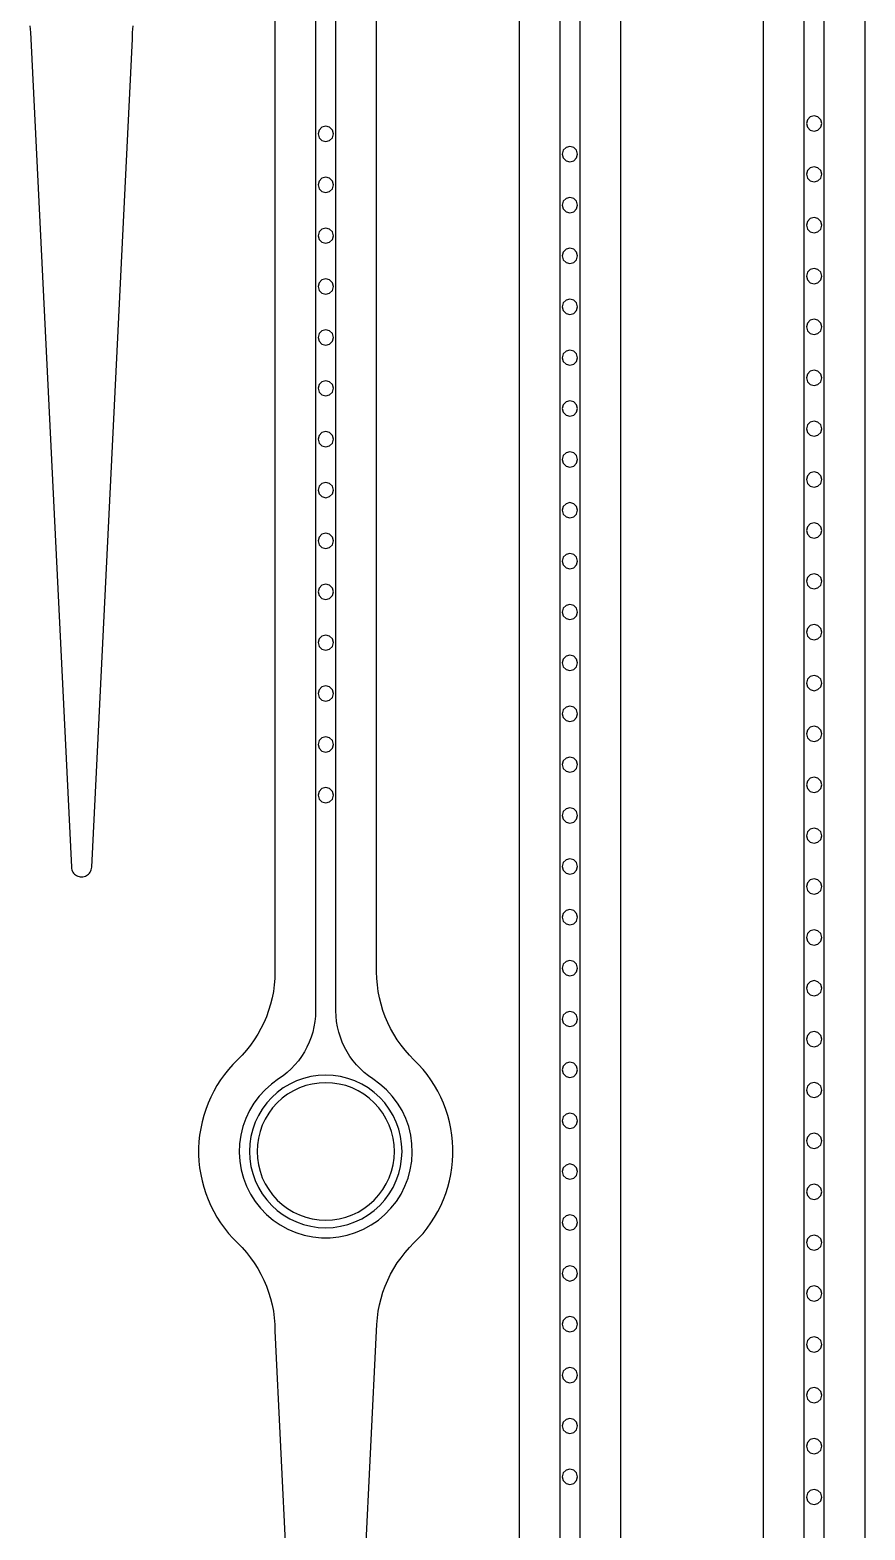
# Model space of a CAD drawing. Header units: metres. Extents: x -1805 to 1655, y -683 to 39617.
# Drawn here: x -394.1 to -312, y 1740.6 to 1888 of the extents above; entities that cross this region are included whole.
import ezdxf

# ---------------------------------------------------------------- set-up
doc = ezdxf.new("R2010")
doc.units = ezdxf.units.M
for name, color, linetype in [('Etching', 5, 'CONTINUOUS'), ('IONP', 7, 'CONTINUOUS'), ('Metal', 4, 'CONTINUOUS'), ('pad_etching', 1, 'CONTINUOUS'), ('PEDOT_SIROF', 6, 'CONTINUOUS')]:
    doc.layers.add(name, color=color, linetype=linetype)

msp = doc.modelspace()

# ---------------------------------------------------------------- linework, layer by layer
at = {"layer": 'Etching'}
for points in [[(-370, 9134.24), (-370, 1795.42), (-370.02, 1794.78), (-370.07, 1794.14), (-370.15, 1793.5), (-370.27, 1792.87), (-370.43, 1792.24), (-370.62, 1791.63), (-370.83, 1791.02), (-371.09, 1790.43), (-371.37, 1789.85), (-371.68, 1789.29), (-372.03, 1788.75), (-372.4, 1788.22), (-372.8, 1787.72), (-373.22, 1787.24), (-373.67, 1786.78), (-374.13, 1786.32), (-374.56, 1785.83), (-374.96, 1785.33), (-375.34, 1784.8), (-375.69, 1784.25), (-376.01, 1783.69), (-376.3, 1783.11), (-376.57, 1782.52), (-376.8, 1781.91), (-376.99, 1781.3), (-377.16, 1780.67), (-377.29, 1780.03), (-377.4, 1779.39), (-377.46, 1778.75), (-377.5, 1778.1), (-377.5, 1777.45), (-377.46, 1776.81), (-377.4, 1776.16), (-377.29, 1775.52), (-377.16, 1774.89), (-376.99, 1774.26), (-376.8, 1773.64), (-376.57, 1773.04), (-376.3, 1772.44), (-376.01, 1771.86), (-375.69, 1771.3), (-375.34, 1770.76), (-374.96, 1770.23), (-374.56, 1769.72), (-374.13, 1769.24), (-373.67, 1768.78), (-373.22, 1768.32), (-372.8, 1767.84), (-372.4, 1767.33), (-372.03, 1766.81), (-371.68, 1766.26), (-371.37, 1765.7), (-371.09, 1765.12), (-370.83, 1764.53), (-370.62, 1763.93), (-370.43, 1763.31), (-370.27, 1762.69), (-370.15, 1762.06), (-370.07, 1761.42), (-370.02, 1760.78), (-370, 1760.14), (-366, 1678.73)], [(-364, 1678.73), (-360, 1760.14), (-359.98, 1760.78), (-359.93, 1761.42), (-359.85, 1762.06), (-359.73, 1762.69), (-359.57, 1763.31), (-359.38, 1763.93), (-359.17, 1764.53), (-358.91, 1765.12), (-358.63, 1765.7), (-358.32, 1766.26), (-357.97, 1766.81), (-357.6, 1767.33), (-357.2, 1767.84), (-356.78, 1768.32), (-356.33, 1768.78), (-355.87, 1769.24), (-355.44, 1769.72), (-355.04, 1770.23), (-354.66, 1770.76), (-354.31, 1771.3), (-353.99, 1771.86), (-353.7, 1772.44), (-353.43, 1773.04), (-353.2, 1773.64), (-353.01, 1774.26), (-352.84, 1774.89), (-352.71, 1775.52), (-352.6, 1776.16), (-352.54, 1776.81), (-352.5, 1777.45), (-352.5, 1778.1), (-352.54, 1778.75), (-352.6, 1779.39), (-352.71, 1780.03), (-352.84, 1780.67), (-353.01, 1781.3), (-353.2, 1781.91), (-353.43, 1782.52), (-353.7, 1783.11), (-353.99, 1783.69), (-354.31, 1784.25), (-354.66, 1784.8), (-355.04, 1785.33), (-355.44, 1785.83), (-355.87, 1786.32), (-356.33, 1786.78), (-356.78, 1787.24), (-357.2, 1787.72), (-357.6, 1788.22), (-357.97, 1788.75), (-358.32, 1789.29), (-358.63, 1789.85), (-358.91, 1790.43), (-359.17, 1791.02), (-359.38, 1791.63), (-359.57, 1792.24), (-359.73, 1792.87), (-359.85, 1793.5), (-359.93, 1794.14), (-359.98, 1794.78), (-360, 1795.42), (-360, 9134.24)], [(-346, 9134.24), (-346, 1668.44)], [(-336, 1668.44), (-336, 9134.24)], [(-322, 9134.24), (-322, 1541.45)], [(-312, 1541.45), (-312, 9134.24)], [(-394.07, 1888.4), (-394.02, 1887.76), (-394, 1887.12), (-390, 1805.71), (-389.98, 1805.59), (-389.95, 1805.46), (-389.91, 1805.35), (-389.85, 1805.23), (-389.78, 1805.13), (-389.69, 1805.04), (-389.59, 1804.96), (-389.49, 1804.89), (-389.37, 1804.83), (-389.25, 1804.79), (-389.13, 1804.77), (-389, 1804.76), (-388.87, 1804.77), (-388.75, 1804.79), (-388.63, 1804.83), (-388.51, 1804.89), (-388.41, 1804.96), (-388.31, 1805.04), (-388.22, 1805.13), (-388.15, 1805.23), (-388.09, 1805.35), (-388.05, 1805.46), (-388.02, 1805.59), (-388, 1805.71), (-384, 1887.12), (-383.98, 1887.76), (-383.93, 1888.4)]]:
    msp.add_lwpolyline(points, dxfattribs=at)
at = {"layer": 'IONP'}
for points in [[(-364.25, 1877.78), (-364.35, 1878.15), (-364.62, 1878.43), (-365, 1878.53), (-365.38, 1878.43), (-365.65, 1878.15), (-365.75, 1877.78), (-365.65, 1877.4), (-365.38, 1877.13), (-365, 1877.03), (-364.62, 1877.13), (-364.35, 1877.4), (-364.25, 1877.78)], [(-316.25, 1878.81), (-316.35, 1879.18), (-316.62, 1879.46), (-317, 1879.56), (-317.38, 1879.46), (-317.65, 1879.18), (-317.75, 1878.81), (-317.65, 1878.43), (-317.38, 1878.16), (-317, 1878.06), (-316.62, 1878.16), (-316.35, 1878.43), (-316.25, 1878.81)], [(-340.25, 1875.79), (-340.35, 1876.17), (-340.62, 1876.44), (-341, 1876.54), (-341.38, 1876.44), (-341.65, 1876.17), (-341.75, 1875.79), (-341.65, 1875.42), (-341.38, 1875.14), (-341, 1875.04), (-340.62, 1875.14), (-340.35, 1875.42), (-340.25, 1875.79)], [(-316.25, 1873.81), (-316.35, 1874.18), (-316.62, 1874.46), (-317, 1874.56), (-317.38, 1874.46), (-317.65, 1874.18), (-317.75, 1873.81), (-317.65, 1873.43), (-317.38, 1873.16), (-317, 1873.06), (-316.62, 1873.16), (-316.35, 1873.43), (-316.25, 1873.81)], [(-364.25, 1872.78), (-364.35, 1873.15), (-364.62, 1873.43), (-365, 1873.53), (-365.38, 1873.43), (-365.65, 1873.15), (-365.75, 1872.78), (-365.65, 1872.4), (-365.38, 1872.13), (-365, 1872.03), (-364.62, 1872.13), (-364.35, 1872.4), (-364.25, 1872.78)], [(-340.25, 1870.79), (-340.35, 1871.17), (-340.62, 1871.44), (-341, 1871.54), (-341.38, 1871.44), (-341.65, 1871.17), (-341.75, 1870.79), (-341.65, 1870.42), (-341.38, 1870.14), (-341, 1870.04), (-340.62, 1870.14), (-340.35, 1870.42), (-340.25, 1870.79)], [(-316.25, 1868.81), (-316.35, 1869.18), (-316.62, 1869.46), (-317, 1869.56), (-317.38, 1869.46), (-317.65, 1869.18), (-317.75, 1868.81), (-317.65, 1868.43), (-317.38, 1868.16), (-317, 1868.06), (-316.62, 1868.16), (-316.35, 1868.43), (-316.25, 1868.81)], [(-364.25, 1867.78), (-364.35, 1868.15), (-364.62, 1868.43), (-365, 1868.53), (-365.38, 1868.43), (-365.65, 1868.15), (-365.75, 1867.78), (-365.65, 1867.4), (-365.38, 1867.13), (-365, 1867.03), (-364.62, 1867.13), (-364.35, 1867.4), (-364.25, 1867.78)], [(-340.25, 1865.79), (-340.35, 1866.17), (-340.62, 1866.44), (-341, 1866.54), (-341.38, 1866.44), (-341.65, 1866.17), (-341.75, 1865.79), (-341.65, 1865.42), (-341.38, 1865.14), (-341, 1865.04), (-340.62, 1865.14), (-340.35, 1865.42), (-340.25, 1865.79)], [(-364.25, 1862.78), (-364.35, 1863.15), (-364.62, 1863.43), (-365, 1863.53), (-365.38, 1863.43), (-365.65, 1863.15), (-365.75, 1862.78), (-365.65, 1862.4), (-365.38, 1862.13), (-365, 1862.03), (-364.62, 1862.13), (-364.35, 1862.4), (-364.25, 1862.78)], [(-316.25, 1863.81), (-316.35, 1864.18), (-316.62, 1864.46), (-317, 1864.56), (-317.38, 1864.46), (-317.65, 1864.18), (-317.75, 1863.81), (-317.65, 1863.43), (-317.38, 1863.16), (-317, 1863.06), (-316.62, 1863.16), (-316.35, 1863.43), (-316.25, 1863.81)], [(-340.25, 1860.79), (-340.35, 1861.17), (-340.62, 1861.44), (-341, 1861.54), (-341.38, 1861.44), (-341.65, 1861.17), (-341.75, 1860.79), (-341.65, 1860.42), (-341.38, 1860.14), (-341, 1860.04), (-340.62, 1860.14), (-340.35, 1860.42), (-340.25, 1860.79)], [(-316.25, 1858.81), (-316.35, 1859.18), (-316.62, 1859.46), (-317, 1859.56), (-317.38, 1859.46), (-317.65, 1859.18), (-317.75, 1858.81), (-317.65, 1858.43), (-317.38, 1858.16), (-317, 1858.06), (-316.62, 1858.16), (-316.35, 1858.43), (-316.25, 1858.81)], [(-364.25, 1857.78), (-364.35, 1858.15), (-364.62, 1858.43), (-365, 1858.53), (-365.38, 1858.43), (-365.65, 1858.15), (-365.75, 1857.78), (-365.65, 1857.4), (-365.38, 1857.13), (-365, 1857.03), (-364.62, 1857.13), (-364.35, 1857.4), (-364.25, 1857.78)], [(-340.25, 1855.79), (-340.35, 1856.17), (-340.62, 1856.44), (-341, 1856.54), (-341.38, 1856.44), (-341.65, 1856.17), (-341.75, 1855.79), (-341.65, 1855.42), (-341.38, 1855.14), (-341, 1855.04), (-340.62, 1855.14), (-340.35, 1855.42), (-340.25, 1855.79)], [(-364.25, 1852.78), (-364.35, 1853.15), (-364.62, 1853.43), (-365, 1853.53), (-365.38, 1853.43), (-365.65, 1853.15), (-365.75, 1852.78), (-365.65, 1852.4), (-365.38, 1852.13), (-365, 1852.03), (-364.62, 1852.13), (-364.35, 1852.4), (-364.25, 1852.78)], [(-316.25, 1853.81), (-316.35, 1854.18), (-316.62, 1854.46), (-317, 1854.56), (-317.38, 1854.46), (-317.65, 1854.18), (-317.75, 1853.81), (-317.65, 1853.43), (-317.38, 1853.16), (-317, 1853.06), (-316.62, 1853.16), (-316.35, 1853.43), (-316.25, 1853.81)], [(-340.25, 1850.79), (-340.35, 1851.17), (-340.62, 1851.44), (-341, 1851.54), (-341.38, 1851.44), (-341.65, 1851.17), (-341.75, 1850.79), (-341.65, 1850.42), (-341.38, 1850.14), (-341, 1850.04), (-340.62, 1850.14), (-340.35, 1850.42), (-340.25, 1850.79)], [(-316.25, 1848.81), (-316.35, 1849.18), (-316.62, 1849.46), (-317, 1849.56), (-317.38, 1849.46), (-317.65, 1849.18), (-317.75, 1848.81), (-317.65, 1848.43), (-317.38, 1848.16), (-317, 1848.06), (-316.62, 1848.16), (-316.35, 1848.43), (-316.25, 1848.81)], [(-364.25, 1847.78), (-364.35, 1848.15), (-364.62, 1848.43), (-365, 1848.53), (-365.38, 1848.43), (-365.65, 1848.15), (-365.75, 1847.78), (-365.65, 1847.4), (-365.38, 1847.13), (-365, 1847.03), (-364.62, 1847.13), (-364.35, 1847.4), (-364.25, 1847.78)], [(-340.25, 1845.79), (-340.35, 1846.17), (-340.62, 1846.44), (-341, 1846.54), (-341.38, 1846.44), (-341.65, 1846.17), (-341.75, 1845.79), (-341.65, 1845.42), (-341.38, 1845.14), (-341, 1845.04), (-340.62, 1845.14), (-340.35, 1845.42), (-340.25, 1845.79)], [(-316.25, 1843.81), (-316.35, 1844.18), (-316.62, 1844.46), (-317, 1844.56), (-317.38, 1844.46), (-317.65, 1844.18), (-317.75, 1843.81), (-317.65, 1843.43), (-317.38, 1843.16), (-317, 1843.06), (-316.62, 1843.16), (-316.35, 1843.43), (-316.25, 1843.81)], [(-364.25, 1842.78), (-364.35, 1843.15), (-364.62, 1843.43), (-365, 1843.53), (-365.38, 1843.43), (-365.65, 1843.15), (-365.75, 1842.78), (-365.65, 1842.4), (-365.38, 1842.13), (-365, 1842.03), (-364.62, 1842.13), (-364.35, 1842.4), (-364.25, 1842.78)], [(-340.25, 1840.79), (-340.35, 1841.17), (-340.62, 1841.44), (-341, 1841.54), (-341.38, 1841.44), (-341.65, 1841.17), (-341.75, 1840.79), (-341.65, 1840.42), (-341.38, 1840.14), (-341, 1840.04), (-340.62, 1840.14), (-340.35, 1840.42), (-340.25, 1840.79)], [(-364.25, 1837.78), (-364.35, 1838.15), (-364.62, 1838.43), (-365, 1838.53), (-365.38, 1838.43), (-365.65, 1838.15), (-365.75, 1837.78), (-365.65, 1837.4), (-365.38, 1837.13), (-365, 1837.03), (-364.62, 1837.13), (-364.35, 1837.4), (-364.25, 1837.78)], [(-316.25, 1838.81), (-316.35, 1839.18), (-316.62, 1839.46), (-317, 1839.56), (-317.38, 1839.46), (-317.65, 1839.18), (-317.75, 1838.81), (-317.65, 1838.43), (-317.38, 1838.16), (-317, 1838.06), (-316.62, 1838.16), (-316.35, 1838.43), (-316.25, 1838.81)], [(-340.25, 1835.79), (-340.35, 1836.17), (-340.62, 1836.44), (-341, 1836.54), (-341.38, 1836.44), (-341.65, 1836.17), (-341.75, 1835.79), (-341.65, 1835.42), (-341.38, 1835.14), (-341, 1835.04), (-340.62, 1835.14), (-340.35, 1835.42), (-340.25, 1835.79)], [(-316.25, 1833.81), (-316.35, 1834.18), (-316.62, 1834.46), (-317, 1834.56), (-317.38, 1834.46), (-317.65, 1834.18), (-317.75, 1833.81), (-317.65, 1833.43), (-317.38, 1833.16), (-317, 1833.06), (-316.62, 1833.16), (-316.35, 1833.43), (-316.25, 1833.81)], [(-364.25, 1832.78), (-364.35, 1833.15), (-364.62, 1833.43), (-365, 1833.53), (-365.38, 1833.43), (-365.65, 1833.15), (-365.75, 1832.78), (-365.65, 1832.4), (-365.38, 1832.13), (-365, 1832.03), (-364.62, 1832.13), (-364.35, 1832.4), (-364.25, 1832.78)], [(-340.25, 1830.79), (-340.35, 1831.17), (-340.62, 1831.44), (-341, 1831.54), (-341.38, 1831.44), (-341.65, 1831.17), (-341.75, 1830.79), (-341.65, 1830.42), (-341.38, 1830.14), (-341, 1830.04), (-340.62, 1830.14), (-340.35, 1830.42), (-340.25, 1830.79)], [(-364.25, 1827.78), (-364.35, 1828.15), (-364.62, 1828.43), (-365, 1828.53), (-365.38, 1828.43), (-365.65, 1828.15), (-365.75, 1827.78), (-365.65, 1827.4), (-365.38, 1827.13), (-365, 1827.03), (-364.62, 1827.13), (-364.35, 1827.4), (-364.25, 1827.78)], [(-316.25, 1828.81), (-316.35, 1829.18), (-316.62, 1829.46), (-317, 1829.56), (-317.38, 1829.46), (-317.65, 1829.18), (-317.75, 1828.81), (-317.65, 1828.43), (-317.38, 1828.16), (-317, 1828.06), (-316.62, 1828.16), (-316.35, 1828.43), (-316.25, 1828.81)], [(-340.25, 1825.79), (-340.35, 1826.17), (-340.62, 1826.44), (-341, 1826.54), (-341.38, 1826.44), (-341.65, 1826.17), (-341.75, 1825.79), (-341.65, 1825.42), (-341.38, 1825.14), (-341, 1825.04), (-340.62, 1825.14), (-340.35, 1825.42), (-340.25, 1825.79)], [(-316.25, 1823.81), (-316.35, 1824.18), (-316.62, 1824.46), (-317, 1824.56), (-317.38, 1824.46), (-317.65, 1824.18), (-317.75, 1823.81), (-317.65, 1823.43), (-317.38, 1823.16), (-317, 1823.06), (-316.62, 1823.16), (-316.35, 1823.43), (-316.25, 1823.81)], [(-364.25, 1822.78), (-364.35, 1823.15), (-364.62, 1823.43), (-365, 1823.53), (-365.38, 1823.43), (-365.65, 1823.15), (-365.75, 1822.78), (-365.65, 1822.4), (-365.38, 1822.13), (-365, 1822.03), (-364.62, 1822.13), (-364.35, 1822.4), (-364.25, 1822.78)], [(-340.25, 1820.79), (-340.35, 1821.17), (-340.62, 1821.44), (-341, 1821.54), (-341.38, 1821.44), (-341.65, 1821.17), (-341.75, 1820.79), (-341.65, 1820.42), (-341.38, 1820.14), (-341, 1820.04), (-340.62, 1820.14), (-340.35, 1820.42), (-340.25, 1820.79)], [(-316.25, 1818.81), (-316.35, 1819.18), (-316.62, 1819.46), (-317, 1819.56), (-317.38, 1819.46), (-317.65, 1819.18), (-317.75, 1818.81), (-317.65, 1818.43), (-317.38, 1818.16), (-317, 1818.06), (-316.62, 1818.16), (-316.35, 1818.43), (-316.25, 1818.81)], [(-364.25, 1817.78), (-364.35, 1818.15), (-364.62, 1818.43), (-365, 1818.53), (-365.38, 1818.43), (-365.65, 1818.15), (-365.75, 1817.78), (-365.65, 1817.4), (-365.38, 1817.13), (-365, 1817.03), (-364.62, 1817.13), (-364.35, 1817.4), (-364.25, 1817.78)], [(-340.25, 1815.79), (-340.35, 1816.17), (-340.62, 1816.44), (-341, 1816.54), (-341.38, 1816.44), (-341.65, 1816.17), (-341.75, 1815.79), (-341.65, 1815.42), (-341.38, 1815.14), (-341, 1815.04), (-340.62, 1815.14), (-340.35, 1815.42), (-340.25, 1815.79)], [(-364.25, 1812.78), (-364.35, 1813.15), (-364.62, 1813.43), (-365, 1813.53), (-365.38, 1813.43), (-365.65, 1813.15), (-365.75, 1812.78), (-365.65, 1812.4), (-365.38, 1812.13), (-365, 1812.03), (-364.62, 1812.13), (-364.35, 1812.4), (-364.25, 1812.78)], [(-316.25, 1813.81), (-316.35, 1814.18), (-316.62, 1814.46), (-317, 1814.56), (-317.38, 1814.46), (-317.65, 1814.18), (-317.75, 1813.81), (-317.65, 1813.43), (-317.38, 1813.16), (-317, 1813.06), (-316.62, 1813.16), (-316.35, 1813.43), (-316.25, 1813.81)], [(-340.25, 1810.79), (-340.35, 1811.17), (-340.62, 1811.44), (-341, 1811.54), (-341.38, 1811.44), (-341.65, 1811.17), (-341.75, 1810.79), (-341.65, 1810.42), (-341.38, 1810.14), (-341, 1810.04), (-340.62, 1810.14), (-340.35, 1810.42), (-340.25, 1810.79)], [(-316.25, 1808.81), (-316.35, 1809.18), (-316.62, 1809.46), (-317, 1809.56), (-317.38, 1809.46), (-317.65, 1809.18), (-317.75, 1808.81), (-317.65, 1808.43), (-317.38, 1808.16), (-317, 1808.06), (-316.62, 1808.16), (-316.35, 1808.43), (-316.25, 1808.81)], [(-340.25, 1805.79), (-340.35, 1806.17), (-340.62, 1806.44), (-341, 1806.54), (-341.38, 1806.44), (-341.65, 1806.17), (-341.75, 1805.79), (-341.65, 1805.42), (-341.38, 1805.14), (-341, 1805.04), (-340.62, 1805.14), (-340.35, 1805.42), (-340.25, 1805.79)], [(-316.25, 1803.81), (-316.35, 1804.18), (-316.62, 1804.46), (-317, 1804.56), (-317.38, 1804.46), (-317.65, 1804.18), (-317.75, 1803.81), (-317.65, 1803.43), (-317.38, 1803.16), (-317, 1803.06), (-316.62, 1803.16), (-316.35, 1803.43), (-316.25, 1803.81)], [(-340.25, 1800.79), (-340.35, 1801.17), (-340.62, 1801.44), (-341, 1801.54), (-341.38, 1801.44), (-341.65, 1801.17), (-341.75, 1800.79), (-341.65, 1800.42), (-341.38, 1800.14), (-341, 1800.04), (-340.62, 1800.14), (-340.35, 1800.42), (-340.25, 1800.79)], [(-316.25, 1798.81), (-316.35, 1799.18), (-316.62, 1799.46), (-317, 1799.56), (-317.38, 1799.46), (-317.65, 1799.18), (-317.75, 1798.81), (-317.65, 1798.43), (-317.38, 1798.16), (-317, 1798.06), (-316.62, 1798.16), (-316.35, 1798.43), (-316.25, 1798.81)], [(-340.25, 1795.79), (-340.35, 1796.17), (-340.62, 1796.44), (-341, 1796.54), (-341.38, 1796.44), (-341.65, 1796.17), (-341.75, 1795.79), (-341.65, 1795.42), (-341.38, 1795.14), (-341, 1795.04), (-340.62, 1795.14), (-340.35, 1795.42), (-340.25, 1795.79)], [(-316.25, 1793.81), (-316.35, 1794.18), (-316.62, 1794.46), (-317, 1794.56), (-317.38, 1794.46), (-317.65, 1794.18), (-317.75, 1793.81), (-317.65, 1793.43), (-317.38, 1793.16), (-317, 1793.06), (-316.62, 1793.16), (-316.35, 1793.43), (-316.25, 1793.81)], [(-340.25, 1790.79), (-340.35, 1791.17), (-340.62, 1791.44), (-341, 1791.54), (-341.38, 1791.44), (-341.65, 1791.17), (-341.75, 1790.79), (-341.65, 1790.42), (-341.38, 1790.14), (-341, 1790.04), (-340.62, 1790.14), (-340.35, 1790.42), (-340.25, 1790.79)], [(-316.25, 1788.81), (-316.35, 1789.18), (-316.62, 1789.46), (-317, 1789.56), (-317.38, 1789.46), (-317.65, 1789.18), (-317.75, 1788.81), (-317.65, 1788.43), (-317.38, 1788.16), (-317, 1788.06), (-316.62, 1788.16), (-316.35, 1788.43), (-316.25, 1788.81)], [(-340.25, 1785.79), (-340.35, 1786.17), (-340.62, 1786.44), (-341, 1786.54), (-341.38, 1786.44), (-341.65, 1786.17), (-341.75, 1785.79), (-341.65, 1785.42), (-341.38, 1785.14), (-341, 1785.04), (-340.62, 1785.14), (-340.35, 1785.42), (-340.25, 1785.79)], [(-316.25, 1783.81), (-316.35, 1784.18), (-316.62, 1784.46), (-317, 1784.56), (-317.38, 1784.46), (-317.65, 1784.18), (-317.75, 1783.81), (-317.65, 1783.43), (-317.38, 1783.16), (-317, 1783.06), (-316.62, 1783.16), (-316.35, 1783.43), (-316.25, 1783.81)], [(-340.25, 1780.79), (-340.35, 1781.17), (-340.62, 1781.44), (-341, 1781.54), (-341.38, 1781.44), (-341.65, 1781.17), (-341.75, 1780.79), (-341.65, 1780.42), (-341.38, 1780.14), (-341, 1780.04), (-340.62, 1780.14), (-340.35, 1780.42), (-340.25, 1780.79)], [(-316.25, 1778.81), (-316.35, 1779.18), (-316.62, 1779.46), (-317, 1779.56), (-317.38, 1779.46), (-317.65, 1779.18), (-317.75, 1778.81), (-317.65, 1778.43), (-317.38, 1778.16), (-317, 1778.06), (-316.62, 1778.16), (-316.35, 1778.43), (-316.25, 1778.81)], [(-340.25, 1775.79), (-340.35, 1776.17), (-340.62, 1776.44), (-341, 1776.54), (-341.38, 1776.44), (-341.65, 1776.17), (-341.75, 1775.79), (-341.65, 1775.42), (-341.38, 1775.14), (-341, 1775.04), (-340.62, 1775.14), (-340.35, 1775.42), (-340.25, 1775.79)], [(-316.25, 1773.81), (-316.35, 1774.18), (-316.62, 1774.46), (-317, 1774.56), (-317.38, 1774.46), (-317.65, 1774.18), (-317.75, 1773.81), (-317.65, 1773.43), (-317.38, 1773.16), (-317, 1773.06), (-316.62, 1773.16), (-316.35, 1773.43), (-316.25, 1773.81)], [(-340.25, 1770.79), (-340.35, 1771.17), (-340.62, 1771.44), (-341, 1771.54), (-341.38, 1771.44), (-341.65, 1771.17), (-341.75, 1770.79), (-341.65, 1770.42), (-341.38, 1770.14), (-341, 1770.04), (-340.62, 1770.14), (-340.35, 1770.42), (-340.25, 1770.79)], [(-316.25, 1768.81), (-316.35, 1769.18), (-316.62, 1769.46), (-317, 1769.56), (-317.38, 1769.46), (-317.65, 1769.18), (-317.75, 1768.81), (-317.65, 1768.43), (-317.38, 1768.16), (-317, 1768.06), (-316.62, 1768.16), (-316.35, 1768.43), (-316.25, 1768.81)], [(-340.25, 1765.79), (-340.35, 1766.17), (-340.62, 1766.44), (-341, 1766.54), (-341.38, 1766.44), (-341.65, 1766.17), (-341.75, 1765.79), (-341.65, 1765.42), (-341.38, 1765.14), (-341, 1765.04), (-340.62, 1765.14), (-340.35, 1765.42), (-340.25, 1765.79)], [(-316.25, 1763.81), (-316.35, 1764.18), (-316.62, 1764.46), (-317, 1764.56), (-317.38, 1764.46), (-317.65, 1764.18), (-317.75, 1763.81), (-317.65, 1763.43), (-317.38, 1763.16), (-317, 1763.06), (-316.62, 1763.16), (-316.35, 1763.43), (-316.25, 1763.81)], [(-340.25, 1760.79), (-340.35, 1761.17), (-340.62, 1761.44), (-341, 1761.54), (-341.38, 1761.44), (-341.65, 1761.17), (-341.75, 1760.79), (-341.65, 1760.42), (-341.38, 1760.14), (-341, 1760.04), (-340.62, 1760.14), (-340.35, 1760.42), (-340.25, 1760.79)], [(-316.25, 1758.81), (-316.35, 1759.18), (-316.62, 1759.46), (-317, 1759.56), (-317.38, 1759.46), (-317.65, 1759.18), (-317.75, 1758.81), (-317.65, 1758.43), (-317.38, 1758.16), (-317, 1758.06), (-316.62, 1758.16), (-316.35, 1758.43), (-316.25, 1758.81)], [(-340.25, 1755.79), (-340.35, 1756.17), (-340.62, 1756.44), (-341, 1756.54), (-341.38, 1756.44), (-341.65, 1756.17), (-341.75, 1755.79), (-341.65, 1755.42), (-341.38, 1755.14), (-341, 1755.04), (-340.62, 1755.14), (-340.35, 1755.42), (-340.25, 1755.79)], [(-316.25, 1753.81), (-316.35, 1754.18), (-316.62, 1754.46), (-317, 1754.56), (-317.38, 1754.46), (-317.65, 1754.18), (-317.75, 1753.81), (-317.65, 1753.43), (-317.38, 1753.16), (-317, 1753.06), (-316.62, 1753.16), (-316.35, 1753.43), (-316.25, 1753.81)], [(-340.25, 1750.79), (-340.35, 1751.17), (-340.62, 1751.44), (-341, 1751.54), (-341.38, 1751.44), (-341.65, 1751.17), (-341.75, 1750.79), (-341.65, 1750.42), (-341.38, 1750.14), (-341, 1750.04), (-340.62, 1750.14), (-340.35, 1750.42), (-340.25, 1750.79)], [(-316.25, 1748.81), (-316.35, 1749.18), (-316.62, 1749.46), (-317, 1749.56), (-317.38, 1749.46), (-317.65, 1749.18), (-317.75, 1748.81), (-317.65, 1748.43), (-317.38, 1748.16), (-317, 1748.06), (-316.62, 1748.16), (-316.35, 1748.43), (-316.25, 1748.81)], [(-340.25, 1745.79), (-340.35, 1746.17), (-340.62, 1746.44), (-341, 1746.54), (-341.38, 1746.44), (-341.65, 1746.17), (-341.75, 1745.79), (-341.65, 1745.42), (-341.38, 1745.14), (-341, 1745.04), (-340.62, 1745.14), (-340.35, 1745.42), (-340.25, 1745.79)], [(-316.25, 1743.81), (-316.35, 1744.18), (-316.62, 1744.46), (-317, 1744.56), (-317.38, 1744.46), (-317.65, 1744.18), (-317.75, 1743.81), (-317.65, 1743.43), (-317.38, 1743.16), (-317, 1743.06), (-316.62, 1743.16), (-316.35, 1743.43), (-316.25, 1743.81)]]:
    msp.add_lwpolyline(points, close=True, dxfattribs=at)
at = {"layer": 'Metal'}
for points in [[(-366, 9436.51), (-366, 1791.61), (-366.02, 1791.08), (-366.07, 1790.55), (-366.16, 1790.03), (-366.28, 1789.51), (-366.44, 1789.01), (-366.62, 1788.51), (-366.85, 1788.03), (-367.1, 1787.56), (-367.38, 1787.11), (-367.69, 1786.69), (-368.03, 1786.28), (-368.4, 1785.9), (-368.79, 1785.54), (-369.2, 1785.21), (-369.64, 1784.9), (-370.33, 1784.4), (-370.97, 1783.83), (-371.54, 1783.2), (-372.06, 1782.52), (-372.5, 1781.79), (-372.86, 1781.01), (-373.15, 1780.21), (-373.35, 1779.38), (-373.47, 1778.53), (-373.5, 1777.68), (-373.45, 1776.82), (-373.31, 1775.98), (-373.09, 1775.16), (-372.78, 1774.36), (-372.4, 1773.59), (-371.94, 1772.87), (-371.41, 1772.2), (-370.82, 1771.58), (-370.17, 1771.03), (-369.47, 1770.55), (-368.72, 1770.13), (-367.93, 1769.8), (-367.11, 1769.55), (-366.28, 1769.37), (-365.43, 1769.29), (-364.57, 1769.29), (-363.72, 1769.37), (-362.89, 1769.55), (-362.07, 1769.8), (-361.28, 1770.13), (-360.53, 1770.55), (-359.83, 1771.03), (-359.18, 1771.58), (-358.59, 1772.2), (-358.06, 1772.87), (-357.6, 1773.59), (-357.22, 1774.36), (-356.91, 1775.16), (-356.69, 1775.98), (-356.55, 1776.82), (-356.5, 1777.68), (-356.53, 1778.53), (-356.65, 1779.38), (-356.85, 1780.21), (-357.14, 1781.01), (-357.5, 1781.79), (-357.94, 1782.52), (-358.46, 1783.2), (-359.03, 1783.83), (-359.67, 1784.4), (-360.36, 1784.9), (-360.8, 1785.21), (-361.21, 1785.54), (-361.6, 1785.9), (-361.97, 1786.28), (-362.31, 1786.69), (-362.62, 1787.11), (-362.9, 1787.56), (-363.15, 1788.03), (-363.38, 1788.51), (-363.56, 1789.01), (-363.72, 1789.51), (-363.84, 1790.03), (-363.93, 1790.55), (-363.98, 1791.08), (-364, 1791.61), (-364, 9436.51)], [(-342, 9436.51), (-342, 1664.62)], [(-340, 1664.62), (-340, 9436.51)], [(-318, 9436.51), (-318, 1537.64)], [(-316, 1537.64), (-316, 9436.51)]]:
    msp.add_lwpolyline(points, dxfattribs=at)
at = {"layer": 'pad_etching'}
msp.add_lwpolyline([(-358.25, 1777.78), (-358.28, 1778.44), (-358.38, 1779.09), (-358.54, 1779.74), (-358.76, 1780.36), (-359.05, 1780.96), (-359.39, 1781.53), (-359.78, 1782.06), (-360.23, 1782.55), (-360.72, 1783), (-361.25, 1783.39), (-361.82, 1783.73), (-362.42, 1784.01), (-363.04, 1784.24), (-363.68, 1784.4), (-364.34, 1784.5), (-365, 1784.53), (-365.66, 1784.5), (-366.32, 1784.4), (-366.96, 1784.24), (-367.58, 1784.01), (-368.18, 1783.73), (-368.75, 1783.39), (-369.28, 1783), (-369.77, 1782.55), (-370.22, 1782.06), (-370.61, 1781.53), (-370.95, 1780.96), (-371.24, 1780.36), (-371.46, 1779.74), (-371.62, 1779.09), (-371.72, 1778.44), (-371.75, 1777.78), (-371.72, 1777.12), (-371.62, 1776.46), (-371.46, 1775.82), (-371.24, 1775.19), (-370.95, 1774.6), (-370.61, 1774.03), (-370.22, 1773.5), (-369.77, 1773), (-369.28, 1772.56), (-368.75, 1772.17), (-368.18, 1771.82), (-367.58, 1771.54), (-366.96, 1771.32), (-366.32, 1771.16), (-365.66, 1771.06), (-365, 1771.03), (-364.34, 1771.06), (-363.68, 1771.16), (-363.04, 1771.32), (-362.42, 1771.54), (-361.82, 1771.82), (-361.25, 1772.17), (-360.72, 1772.56), (-360.23, 1773), (-359.78, 1773.5), (-359.39, 1774.03), (-359.05, 1774.6), (-358.76, 1775.19), (-358.54, 1775.82), (-358.38, 1776.46), (-358.28, 1777.12), (-358.25, 1777.78)], close=True, dxfattribs=at)
at = {"layer": 'PEDOT_SIROF'}
msp.add_lwpolyline([(-357.5, 1777.78), (-357.54, 1778.51), (-357.64, 1779.24), (-357.82, 1779.95), (-358.07, 1780.65), (-358.39, 1781.31), (-358.76, 1781.94), (-359.2, 1782.54), (-359.7, 1783.08), (-360.24, 1783.58), (-360.83, 1784.01), (-361.46, 1784.39), (-362.13, 1784.71), (-362.82, 1784.95), (-363.54, 1785.13), (-364.26, 1785.24), (-365, 1785.28), (-365.74, 1785.24), (-366.46, 1785.13), (-367.18, 1784.95), (-367.87, 1784.71), (-368.54, 1784.39), (-369.17, 1784.01), (-369.76, 1783.58), (-370.3, 1783.08), (-370.8, 1782.54), (-371.24, 1781.94), (-371.61, 1781.31), (-371.93, 1780.65), (-372.18, 1779.95), (-372.36, 1779.24), (-372.46, 1778.51), (-372.5, 1777.78), (-372.46, 1777.04), (-372.36, 1776.31), (-372.18, 1775.6), (-371.93, 1774.91), (-371.61, 1774.24), (-371.24, 1773.61), (-370.8, 1773.02), (-370.3, 1772.47), (-369.76, 1771.98), (-369.17, 1771.54), (-368.54, 1771.16), (-367.87, 1770.85), (-367.18, 1770.6), (-366.46, 1770.42), (-365.74, 1770.31), (-365, 1770.28), (-364.26, 1770.31), (-363.54, 1770.42), (-362.82, 1770.6), (-362.13, 1770.85), (-361.46, 1771.16), (-360.83, 1771.54), (-360.24, 1771.98), (-359.7, 1772.47), (-359.2, 1773.02), (-358.76, 1773.61), (-358.39, 1774.24), (-358.07, 1774.91), (-357.82, 1775.6), (-357.64, 1776.31), (-357.54, 1777.04), (-357.5, 1777.78)], close=True, dxfattribs=at)

doc.saveas('drawing.dxf')
